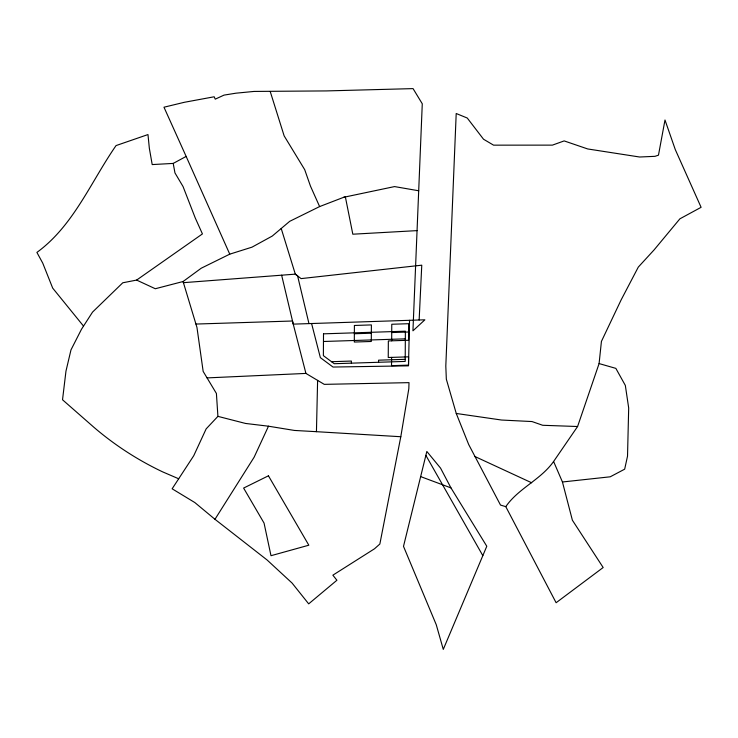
<?xml version="1.0" encoding="UTF-8"?>
<svg xmlns="http://www.w3.org/2000/svg" width="738" height="738" viewBox="0 0 738 738"><rect width="100%" height="100%" fill="white"/><g stroke="black" fill="none" stroke-linecap="round" stroke-linejoin="round"><path stroke-width="1.11" d="M351.389 363.161L351.399 361.057L331.528 361.703M378.557 362.284L378.566 360.181L405.208 359.323M391.574 357.386L391.527 365.67L408.511 365.125L408.557 356.841L388.243 357.496L388.345 340.928L408.649 340.273L408.751 323.705L391.767 324.259L391.675 340.827M207.064 377.902L305.929 373.419L324.268 384.36L409.009 382.644L408.824 388.677L400.799 436.73L316.445 431.684L317.608 380.384M409.535 320.301L408.492 365.836L333.013 367.044L320.366 357.653L311.574 323.465M419.147 319.988L421.767 265.182L301.086 278.613L295.32 274.149L281.215 228.503M599.09 363.576L601.424 341.408L621.101 299.969L638.296 267.101L654.089 249.896L679.901 218.817L701.1 207.313L675.288 149.593L664.993 120.008L658.471 155.174L654.993 156.327L639.625 157.009L587.716 148.956L564.155 140.912L552.421 145.128L493.565 145.155L483.519 139.224L467.255 118.025L456.204 113.504L445.807 366.076L446.333 379.184L456.25 413.464L468.685 444.516L500.502 505.06L505.788 506.655L556.111 602.734L603.167 567.522L572.393 520.235L562.439 481.988L553.601 461.499L577.586 426.518L599.09 363.576L615.852 368.373L625.335 385.43L628.684 407.985L627.521 456.158L624.671 469.174L610.225 476.803L562.439 481.988M400.799 436.73L379.858 544.017L374.517 548.777L332.866 575.179L336.915 580.243L308.687 603.859L292.1 583.085L267.064 559.957L214.97 519.294L194.814 502.541L172.138 488.796L193.734 455.733L206.151 428.879L217.913 416.361L216.409 393.465L203.162 371.417L196.972 327.515L183.079 281.519L201.225 268.217L229.758 254.158L251.981 247.165L272.267 236.059L289.702 221.326L319.619 206.575L343.77 197.267L394.553 186.585L418.714 190.764M420.651 476.61L426.832 451.462L440.549 468.104L450.964 487.892L486.785 546.249L443.28 649.385L436.259 624.726L403.501 546.36L420.651 476.61L450.964 487.892M316.445 431.684L294.407 430.439L268.484 426.204L254.13 457.209L214.97 519.294M505.788 506.655C518.463 488.252 540.631 479.848 553.601 461.499M178.688 478.777L162.72 471.905A328.345 313.659 -29 0 1 93.901 427.284L62.527 399.775L65.968 371.131L70.986 349.877L81.484 329.268L92.536 312.109L122.776 282.783L136.622 280.08L202.433 233.918L195.229 217.913L183.042 186.539L174.961 172.923L173.209 163.421L152.203 164.574L149.344 148.283L147.978 134.565L116.05 145.58C90.829 181.889 73.542 225.736 36.9 252.414L42.749 263.134L52.693 288.115L83.532 326.095M281.639 275.191L293.254 324.13L424.894 319.803L412.939 330.827L422.274 103.79L413.059 88.615L326.307 90.922L254.084 91.429L235.985 93.182L224.029 95.11L215.256 99.15L214.177 96.779L184.26 102.314L163.974 107.213L186.151 156.428L173.209 163.421M343.77 197.267L345.375 196.935L352.819 234.204L417.071 230.616M195.93 324.056L292.442 321.012L305.929 373.419M354.36 333.751L371.343 333.198M391.721 332.543L408.704 331.989M323.465 341.491L405.328 338.843M577.586 426.518L542.698 425.282L532.015 421.555L501.545 420.033L456.25 413.464M268.484 426.204L245.523 423.446L217.913 416.361M475.023 456.564L531.655 482.772M136.622 280.08L155.303 288.743L183.079 281.519L183.421 282.672L295.32 274.149L297.599 275.911L308.945 323.548M425.872 455.383L482.818 555.631M319.619 206.575L310.458 186.096L304.711 169.675L284.148 135.884L270.246 91.577M186.151 156.428L229.758 254.158M323.512 333.834L323.382 355.651L334.24 363.714L405.199 361.417L405.374 331.187L323.512 333.834M354.406 325.467L354.314 342.035L371.297 341.482L371.389 324.914L354.406 325.467M268.438 475.807L243.614 488.067L264.056 523.085L270.994 555.705L308.825 545.207L268.438 475.807"/></g></svg>
